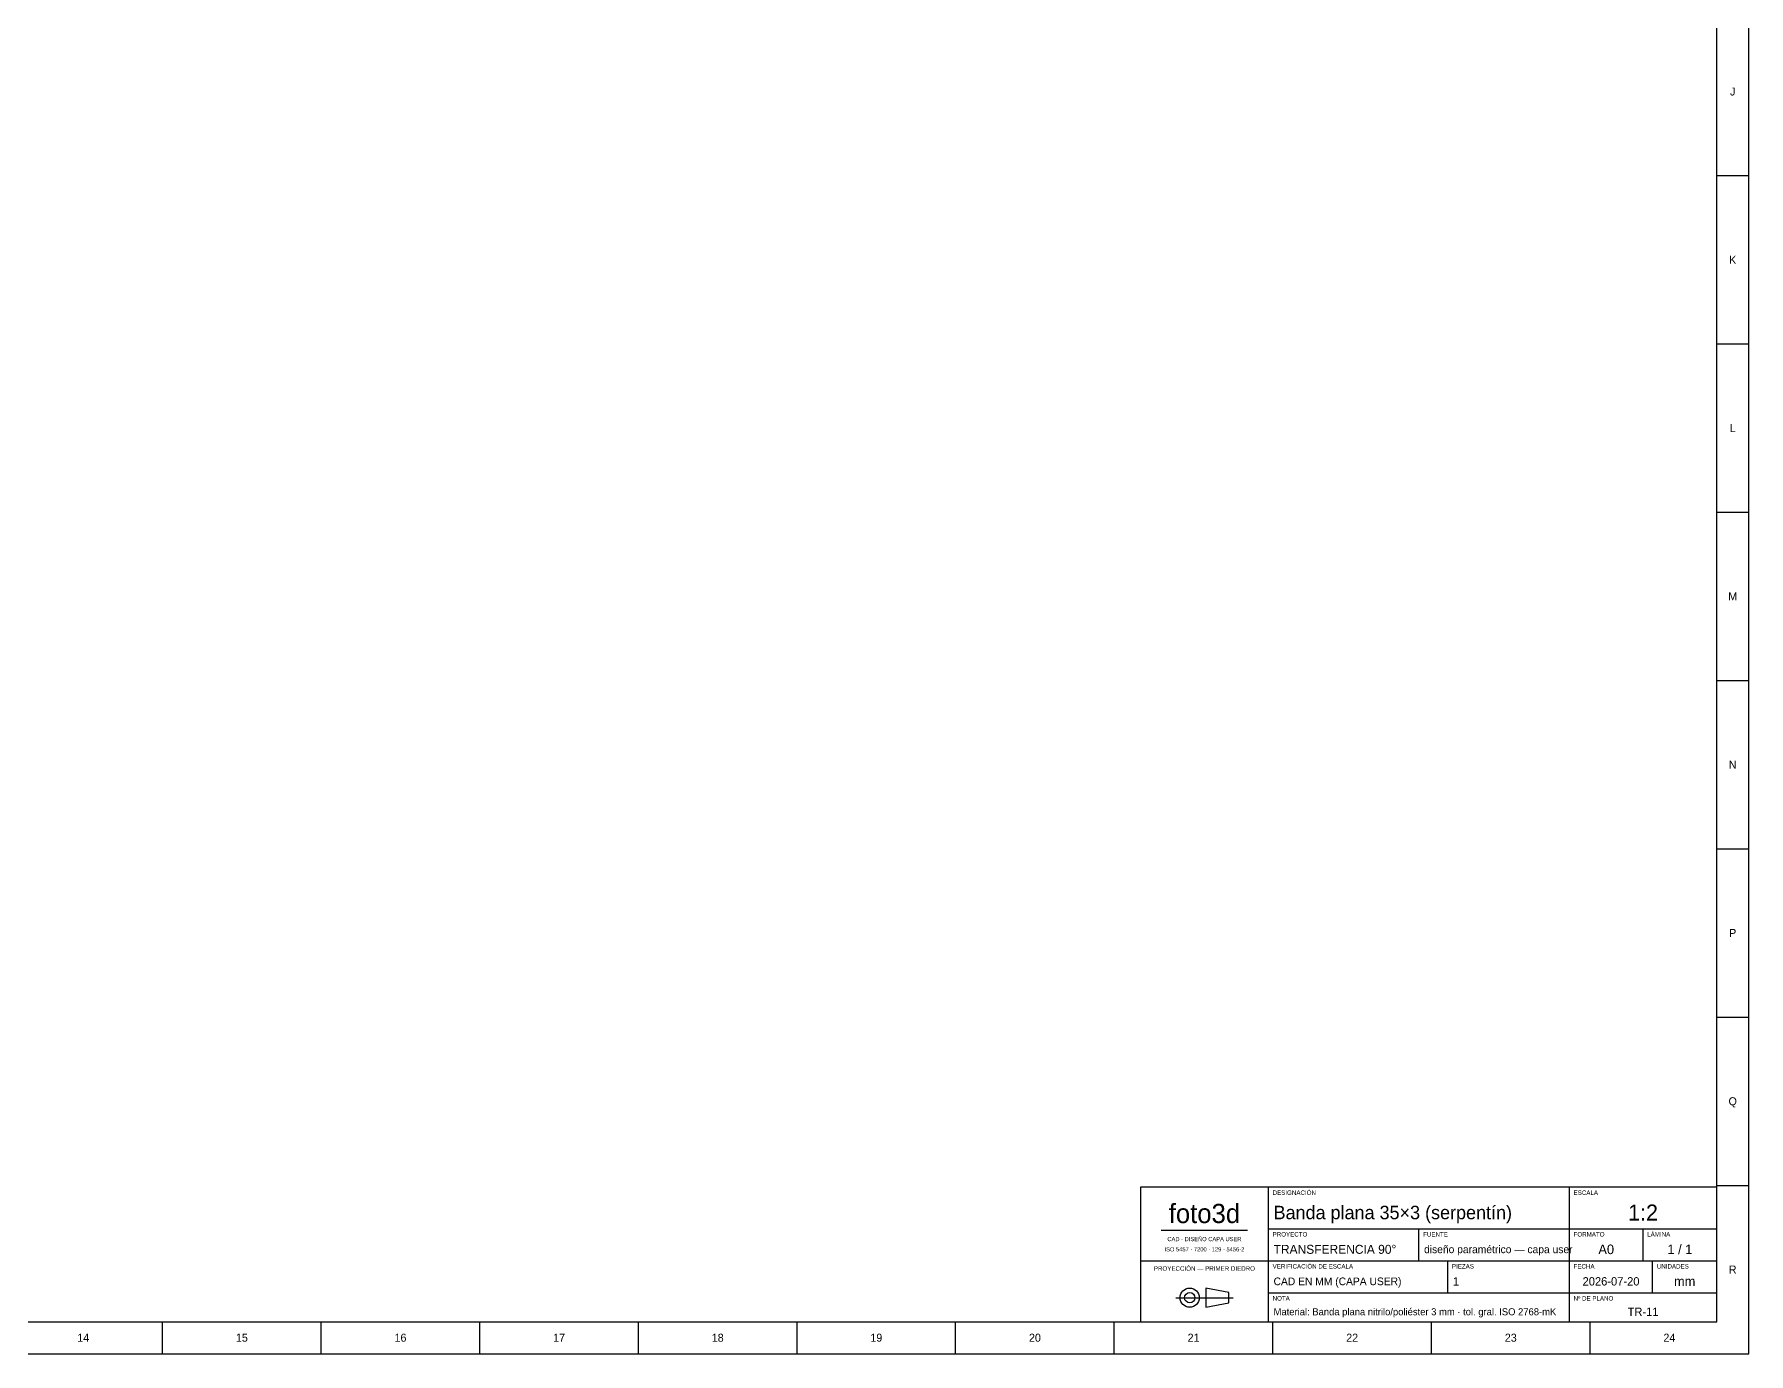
# Model space of a CAD drawing. Extents: x 0 to 2378, y 0 to 1682.
# Drawn here: x 1307 to 2378, y 0 to 824 of the extents above; entities that cross this region are included whole.
import ezdxf
from ezdxf.enums import TextEntityAlignment as Align

# ---------------------------------------------------------------- set-up
doc = ezdxf.new("R2010")
doc.units = 0
for name, color, linetype in [('FINA', 7, 'CONTINUOUS'), ('NORMA', 7, 'CONTINUOUS'), ('TEXTO', 7, 'CONTINUOUS')]:
    doc.layers.add(name, color=color, linetype=linetype)

msp = doc.modelspace()

# ---------------------------------------------------------------- linework, layer by layer
at = {"layer": 'FINA'}
for p, q in [((2378, 0), (2378, 1682)), ((2358, 735.875), (2378, 735.875)), ((2358, 630.75), (2378, 630.75)), ((2358, 525.625), (2378, 525.625)), ((2358, 420.5), (2378, 420.5)), ((2358, 315.375), (2378, 315.375)), ((2358, 210.25), (2378, 210.25)), ((2358, 105.125), (2378, 105.125)), ((2011, 77.2), (2065, 77.2)), ((2078, 78), (2266, 78)), ((2172, 58), (2172, 78)), ((2266, 78), (2358, 78)), ((2312, 58), (2312, 78)), ((1998, 58), (2078, 58)), ((2078, 58), (2266, 58)), ((2190, 38), (2190, 58)), ((2266, 58), (2358, 58)), ((2318, 38), (2318, 58)), ((2020.06, 35), (2055.94, 35)), ((2078, 38), (2266, 38)), ((2266, 38), (2358, 38)), ((1387.1667, 0), (1387.1667, 20)), ((1486.25, 0), (1486.25, 20)), ((1585.3333, 0), (1585.3333, 20)), ((1684.4167, 0), (1684.4167, 20)), ((1783.5, 0), (1783.5, 20)), ((1882.5833, 0), (1882.5833, 20)), ((1981.6667, 0), (1981.6667, 20)), ((2080.75, 0), (2080.75, 20)), ((2179.8333, 0), (2179.8333, 20)), ((2278.9167, 0), (2278.9167, 20)), ((0, 0), (2378, 0))]:
    msp.add_line(p, q, dxfattribs=at)
at = {"layer": 'NORMA'}
for p, q in [((2358, 20), (2358, 1662)), ((2358, 104), (1998, 104)), ((1998, 104), (1998, 20)), ((2078, 20), (2078, 104)), ((2266, 20), (2266, 104)), ((2358, 20), (2358, 104)), ((40, 20), (2358, 20)), ((1998, 20), (2358, 20))]:
    msp.add_line(p, q, dxfattribs=at)
at = {"layer": 'TEXTO'}
for p, q in [((2053.18, 38.22), (2038.92, 40.98)), ((2038.92, 40.98), (2038.92, 29.02)), ((2053.18, 31.78), (2053.18, 38.22)), ((2038.92, 29.02), (2053.18, 31.78))]:
    msp.add_line(p, q, dxfattribs=at)
for radius in [5.98, 3.22]:
    msp.add_circle((2028.8, 35), radius, dxfattribs=at)

# ---------------------------------------------------------------- texts
for s, height, p in [('J', 5, (2368, 788.4375)), ('K', 5, (2368, 683.3125)), ('L', 5, (2368, 578.1875)), ('M', 5, (2368, 473.0625)), ('N', 5, (2368, 367.9375)), ('P', 5, (2368, 262.8125)), ('Q', 5, (2368, 157.6875)), ('foto3d', 12, (2038, 87.6)), ('1:2', 10, (2312, 88.2)), ('ISO 5457 · 7200 · 129 · 5456-2', 2.6, (2038, 65.2)), ('CAD · DISEÑO CAPA USER', 2.6, (2038, 71.6)), ('A0', 6, (2289, 65.2)), ('1 / 1', 6, (2335, 65.2)), ('PROYECCIÓN — PRIMER DIEDRO', 2.8, (2038, 53.2)), ('R', 5, (2368, 52.5625)), ('2026-07-20', 5.2, (2292, 45.2)), ('mm', 6, (2338, 45.2)), ('TR-11', 5.2, (2312, 26.2)), ('14', 5, (1337.625, 10)), ('15', 5, (1436.7083, 10)), ('16', 5, (1535.7917, 10)), ('17', 5, (1634.875, 10)), ('18', 5, (1733.9583, 10)), ('19', 5, (1833.0417, 10)), ('20', 5, (1932.125, 10)), ('21', 5, (2031.2083, 10)), ('22', 5, (2130.2917, 10)), ('23', 5, (2229.375, 10)), ('24', 5, (2328.4583, 10))]:
    msp.add_text(s, height=height, dxfattribs=at).set_placement(p, align=Align.MIDDLE_CENTER)
for s, p in [('DESIGNACIÓN', (2080.6, 99.2)), ('ESCALA', (2268.6, 99.2)), ('PROYECTO', (2080.6, 73.2)), ('FUENTE', (2174.6, 73.2)), ('FORMATO', (2268.6, 73.2)), ('LÁMINA', (2314.6, 73.2)), ('VERIFICACIÓN DE ESCALA', (2080.6, 53.2)), ('PIEZAS', (2192.6, 53.2)), ('FECHA', (2268.6, 53.2)), ('UNIDADES', (2320.6, 53.2)), ('NOTA', (2080.6, 33.2)), ('Nº DE PLANO', (2268.6, 33.2))]:
    msp.add_text(s, height=2.8, dxfattribs=at).set_placement(p)
for s, height, p in [('Banda plana 35×3 (serpentín)', 8.4, (2081.2, 88.2)), ('TRANSFERENCIA 90°', 5.6, (2081.2, 65.2)), ('diseño paramétrico — capa user', 4.8, (2175.2, 65.2)), ('CAD EN MM (CAPA USER)', 4.8, (2081.2, 45.2)), ('1', 5.2, (2193.2, 45.2)), ('Material: Banda plana nitrilo/poliéster 3 mm · tol. gral. ISO 2768-mK', 4.4, (2081.2, 26.2))]:
    msp.add_text(s, height=height, dxfattribs=at).set_placement(p, align=Align.MIDDLE_LEFT)

doc.saveas('drawing.dxf')
